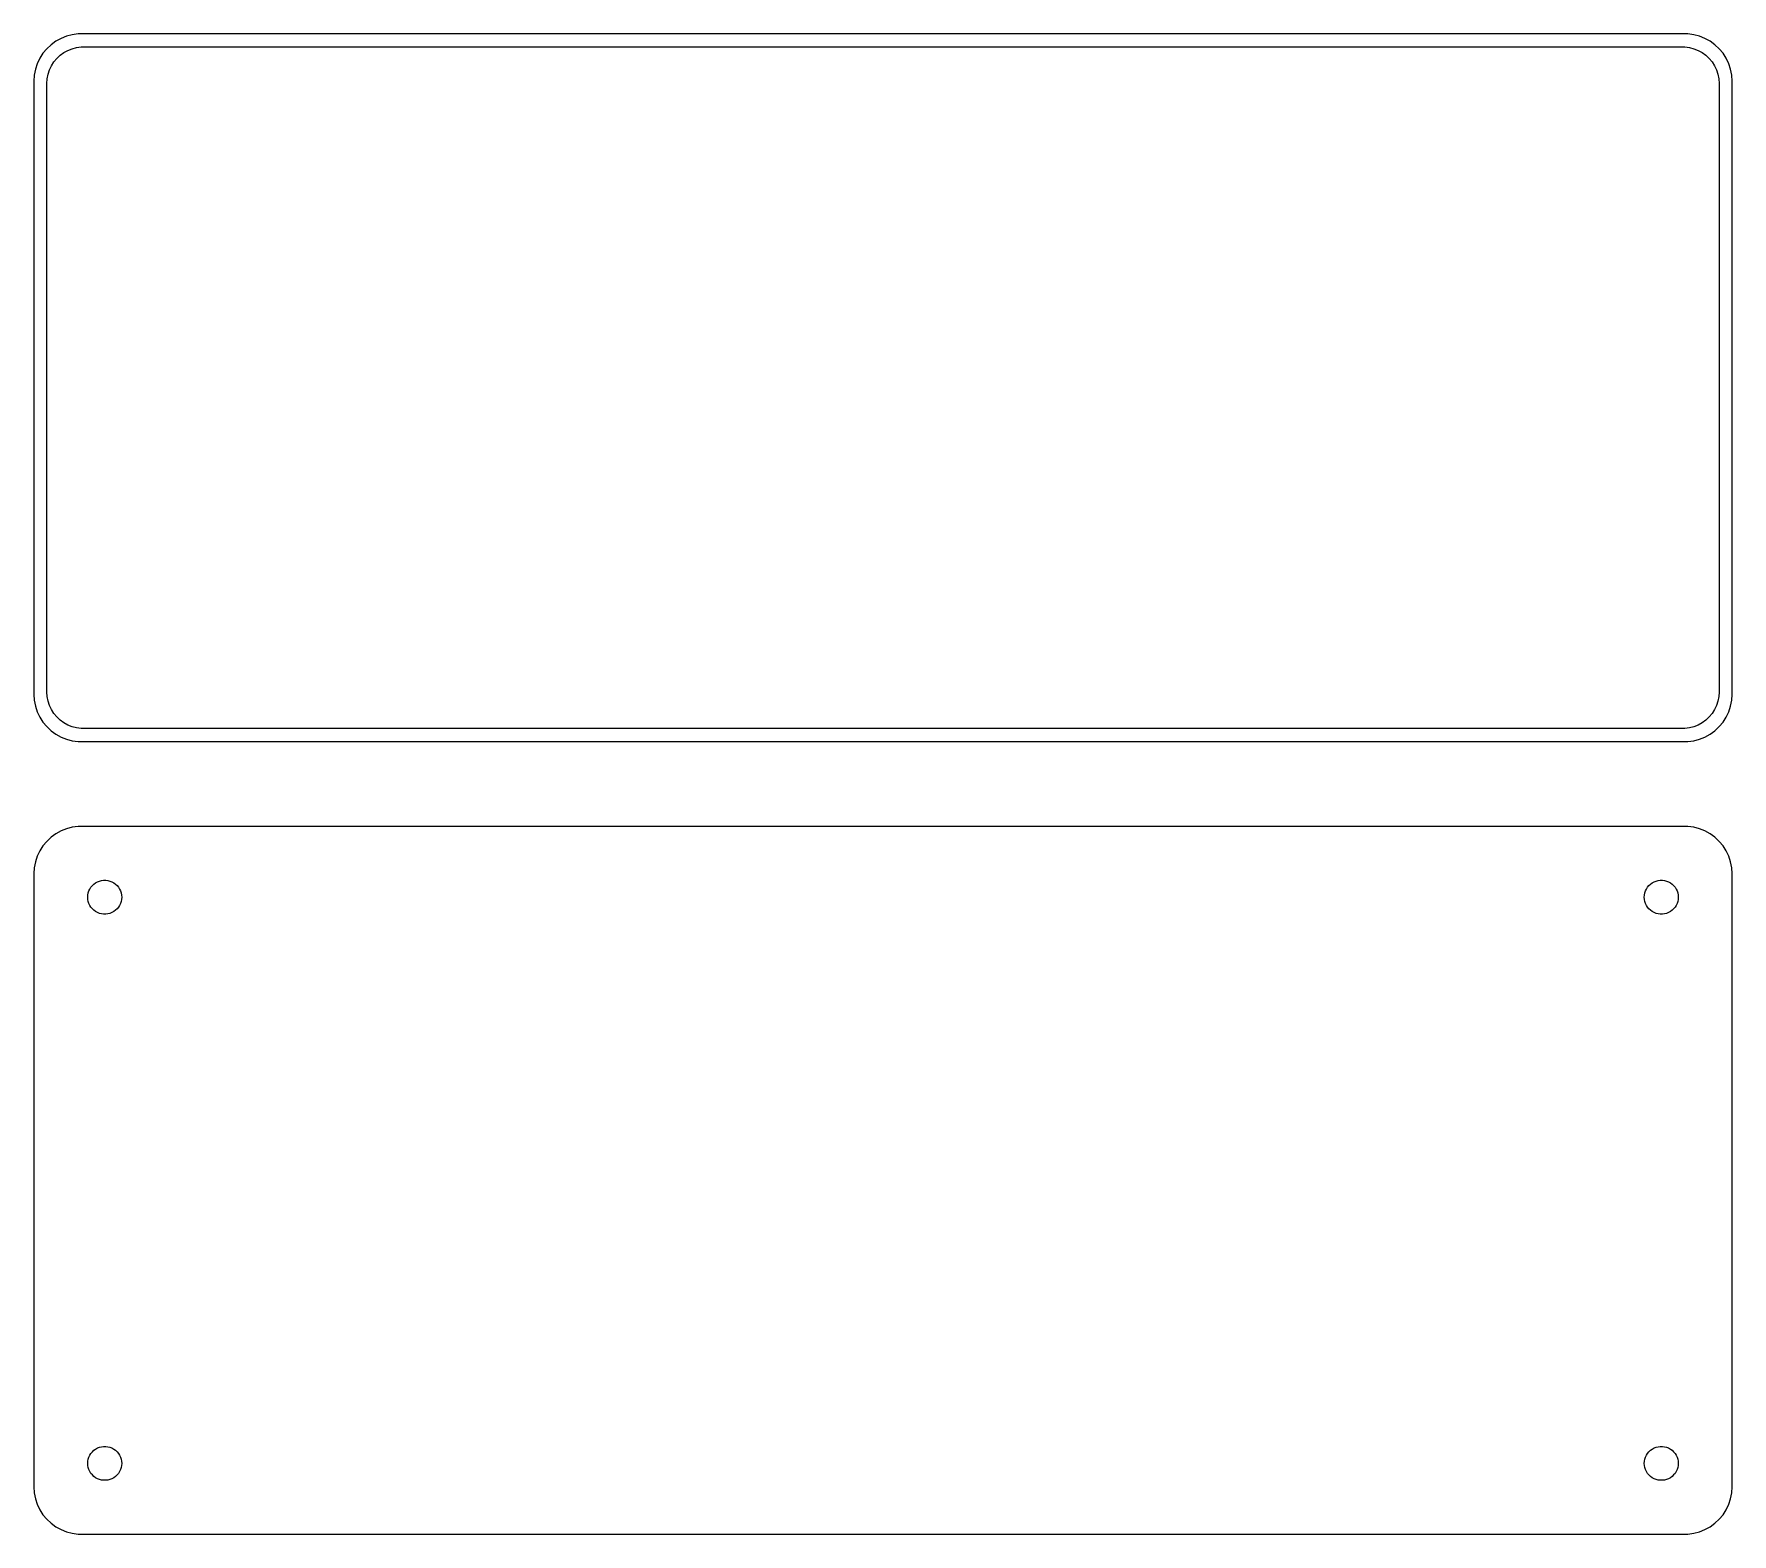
# Model space of a CAD drawing. Header units: metres. Extents: x -90 to 90, y 47 to 205.
import ezdxf

# ---------------------------------------------------------------- set-up
doc = ezdxf.new("R2010")
doc.units = ezdxf.units.M

msp = doc.modelspace()

# ---------------------------------------------------------------- linework, layer by layer
for p, q in [((-86.5451, 205.255), (-87.1289, 205.024)), ((-85.9369, 205.411), (-86.5451, 205.255)), ((-85.3139, 205.49), (-85.9369, 205.411)), ((85.3139, 205.49), (-85.3139, 205.49)), ((85.9369, 205.411), (85.3139, 205.49)), ((86.5451, 205.255), (85.9369, 205.411)), ((87.1289, 205.024), (86.5451, 205.255)), ((-89.0451, 203.439), (-89.3815, 202.909)), ((-88.6448, 203.923), (-89.0451, 203.439)), ((-88.1871, 204.353), (-88.6448, 203.923)), ((-87.6791, 204.722), (-88.1871, 204.353)), ((-87.1289, 205.024), (-87.6791, 204.722)), ((-87.2165, 203.231), (-86.8234, 203.517)), ((-86.8234, 203.517), (-86.3975, 203.751)), ((-86.3975, 203.751), (-85.9457, 203.93)), ((-85.9457, 203.93), (-85.4751, 204.051)), ((-85.4751, 204.051), (-84.993, 204.112)), ((-84.993, 204.112), (84.993, 204.112)), ((84.993, 204.112), (85.4751, 204.051)), ((85.4751, 204.051), (85.9457, 203.93)), ((85.9457, 203.93), (86.3975, 203.751)), ((86.3975, 203.751), (86.8234, 203.517)), ((86.8234, 203.517), (87.2165, 203.231)), ((87.6791, 204.722), (87.1289, 205.024)), ((88.1871, 204.353), (87.6791, 204.722)), ((88.6448, 203.923), (88.1871, 204.353)), ((89.0451, 203.439), (88.6448, 203.923)), ((89.3815, 202.909), (89.0451, 203.439)), ((-89.8429, 201.743), (-89.9606, 201.127)), ((-89.6489, 202.341), (-89.8429, 201.743)), ((-89.3815, 202.909), (-89.6489, 202.341)), ((-88.4979, 201.212), (-88.3477, 201.674)), ((-88.3477, 201.674), (-88.1408, 202.114)), ((-88.1408, 202.114), (-87.8805, 202.524)), ((-87.8805, 202.524), (-87.5707, 202.899)), ((-87.5707, 202.899), (-87.2165, 203.231)), ((87.2165, 203.231), (87.5707, 202.899)), ((87.5707, 202.899), (87.8805, 202.524)), ((87.8805, 202.524), (88.1408, 202.114)), ((88.1408, 202.114), (88.3477, 201.674)), ((88.3477, 201.674), (88.4979, 201.212)), ((89.6489, 202.341), (89.3815, 202.909)), ((89.8429, 201.743), (89.6489, 202.341)), ((89.9606, 201.127), (89.8429, 201.743)), ((-89.9606, 201.127), (-90, 200.5)), ((-90, 200.5), (-90, 135.5)), ((-88.6195, 200.25), (-88.589, 200.735)), ((-88.6195, 135.75), (-88.6195, 200.25)), ((-88.589, 200.735), (-88.4979, 201.212)), ((88.4979, 201.212), (88.589, 200.735)), ((88.589, 200.735), (88.6195, 200.25)), ((88.6195, 200.25), (88.6195, 135.75)), ((90, 200.5), (89.9606, 201.127)), ((90, 135.5), (90, 200.5)), ((-90, 135.5), (-89.9606, 134.873)), ((-88.589, 135.265), (-88.6195, 135.75)), ((-88.4979, 134.788), (-88.589, 135.265)), ((88.589, 135.265), (88.4979, 134.788)), ((88.6195, 135.75), (88.589, 135.265)), ((89.9606, 134.873), (90, 135.5)), ((-89.9606, 134.873), (-89.8429, 134.257)), ((-89.8429, 134.257), (-89.6489, 133.659)), ((-89.6489, 133.659), (-89.3815, 133.091)), ((-88.3477, 134.326), (-88.4979, 134.788)), ((-88.1408, 133.886), (-88.3477, 134.326)), ((-87.8805, 133.476), (-88.1408, 133.886)), ((-87.5707, 133.101), (-87.8805, 133.476)), ((87.8805, 133.476), (87.5707, 133.101)), ((88.1408, 133.886), (87.8805, 133.476)), ((88.3477, 134.326), (88.1408, 133.886)), ((88.4979, 134.788), (88.3477, 134.326)), ((89.3815, 133.091), (89.6489, 133.659)), ((89.6489, 133.659), (89.8429, 134.257)), ((89.8429, 134.257), (89.9606, 134.873)), ((-89.3815, 133.091), (-89.0451, 132.561)), ((-89.0451, 132.561), (-88.6448, 132.077)), ((-88.6448, 132.077), (-88.1871, 131.647)), ((-88.1871, 131.647), (-87.6791, 131.278)), ((-87.2165, 132.769), (-87.5707, 133.101)), ((-86.8234, 132.483), (-87.2165, 132.769)), ((-86.3975, 132.249), (-86.8234, 132.483)), ((-85.9457, 132.07), (-86.3975, 132.249)), ((-85.4751, 131.949), (-85.9457, 132.07)), ((-84.993, 131.888), (-85.4751, 131.949)), ((84.993, 131.888), (-84.993, 131.888)), ((85.4751, 131.949), (84.993, 131.888)), ((85.9457, 132.07), (85.4751, 131.949)), ((86.3975, 132.249), (85.9457, 132.07)), ((86.8234, 132.483), (86.3975, 132.249)), ((87.2165, 132.769), (86.8234, 132.483)), ((87.5707, 133.101), (87.2165, 132.769)), ((87.6791, 131.278), (88.1871, 131.647)), ((88.1871, 131.647), (88.6448, 132.077)), ((88.6448, 132.077), (89.0451, 132.561)), ((89.0451, 132.561), (89.3815, 133.091)), ((-87.6791, 131.278), (-87.1289, 130.976)), ((-87.1289, 130.976), (-86.5451, 130.745)), ((-86.5451, 130.745), (-85.9369, 130.589)), ((-85.9369, 130.589), (-85.3139, 130.51)), ((-85.3139, 130.51), (85.3139, 130.51)), ((85.3139, 130.51), (85.9369, 130.589)), ((85.9369, 130.589), (86.5451, 130.745)), ((86.5451, 130.745), (87.1289, 130.976)), ((87.1289, 130.976), (87.6791, 131.278)), ((-87.6791, 120.722), (-88.1871, 120.353)), ((-87.1289, 121.024), (-87.6791, 120.722)), ((-86.5451, 121.255), (-87.1289, 121.024)), ((-85.9369, 121.411), (-86.5451, 121.255)), ((-85.3139, 121.49), (-85.9369, 121.411)), ((85.3139, 121.49), (-85.3139, 121.49)), ((85.9369, 121.411), (85.3139, 121.49)), ((86.5451, 121.255), (85.9369, 121.411)), ((87.1289, 121.024), (86.5451, 121.255)), ((87.6791, 120.722), (87.1289, 121.024)), ((88.1871, 120.353), (87.6791, 120.722)), ((-89.3815, 118.909), (-89.6489, 118.341)), ((-89.0451, 119.439), (-89.3815, 118.909)), ((-88.6448, 119.923), (-89.0451, 119.439)), ((-88.1871, 120.353), (-88.6448, 119.923)), ((88.6448, 119.923), (88.1871, 120.353)), ((89.0451, 119.439), (88.6448, 119.923)), ((89.3815, 118.909), (89.0451, 119.439)), ((89.6489, 118.341), (89.3815, 118.909)), ((-89.9606, 117.127), (-90, 116.5)), ((-89.8429, 117.743), (-89.9606, 117.127)), ((-89.6489, 118.341), (-89.8429, 117.743)), ((89.8429, 117.743), (89.6489, 118.341)), ((89.9606, 117.127), (89.8429, 117.743)), ((90, 116.5), (89.9606, 117.127)), ((-90, 116.5), (-90, 51.5)), ((-83.9562, 115.058), (-83.8121, 115.232)), ((-83.8121, 115.232), (-83.6474, 115.387)), ((-83.6474, 115.387), (-83.4645, 115.52)), ((-83.4645, 115.52), (-83.2664, 115.629)), ((-83.2664, 115.629), (-83.0562, 115.712)), ((-83.0562, 115.712), (-82.8373, 115.768)), ((-82.8373, 115.768), (-82.613, 115.796)), ((-82.613, 115.796), (-82.387, 115.796)), ((-82.387, 115.796), (-82.1627, 115.768)), ((-82.1627, 115.768), (-81.9438, 115.712)), ((-81.9438, 115.712), (-81.7336, 115.629)), ((-81.7336, 115.629), (-81.5355, 115.52)), ((-81.5355, 115.52), (-81.3526, 115.387)), ((-81.3526, 115.387), (-81.1879, 115.232)), ((-81.1879, 115.232), (-81.0438, 115.058)), ((81.0438, 115.058), (81.1879, 115.232)), ((81.1879, 115.232), (81.3526, 115.387)), ((81.3526, 115.387), (81.5355, 115.52)), ((81.5355, 115.52), (81.7336, 115.629)), ((81.7336, 115.629), (81.9438, 115.712)), ((81.9438, 115.712), (82.1627, 115.768)), ((82.1627, 115.768), (82.387, 115.796)), ((82.387, 115.796), (82.613, 115.796)), ((82.613, 115.796), (82.8373, 115.768)), ((82.8373, 115.768), (83.0562, 115.712)), ((83.0562, 115.712), (83.2664, 115.629)), ((83.2664, 115.629), (83.4645, 115.52)), ((83.4645, 115.52), (83.6474, 115.387)), ((83.6474, 115.387), (83.8121, 115.232)), ((83.8121, 115.232), (83.9562, 115.058)), ((90, 51.5), (90, 116.5)), ((-84.3, 114), (-84.2858, 114.226)), ((-84.2858, 113.774), (-84.3, 114)), ((-84.2858, 114.226), (-84.2434, 114.448)), ((-84.2434, 113.552), (-84.2858, 113.774)), ((-84.2434, 114.448), (-84.1736, 114.663)), ((-84.1736, 113.337), (-84.2434, 113.552)), ((-84.1736, 114.663), (-84.0773, 114.867)), ((-84.0773, 114.867), (-83.9562, 115.058)), ((-81.0438, 115.058), (-80.9226, 114.867)), ((-80.9226, 114.867), (-80.8264, 114.663)), ((-80.8264, 114.663), (-80.7565, 114.448)), ((-80.7565, 113.552), (-80.8264, 113.337)), ((-80.7565, 114.448), (-80.7142, 114.226)), ((-80.7142, 113.774), (-80.7565, 113.552)), ((-80.7142, 114.226), (-80.7, 114)), ((-80.7, 114), (-80.7142, 113.774)), ((80.7, 114), (80.7142, 114.226)), ((80.7142, 113.774), (80.7, 114)), ((80.7142, 114.226), (80.7565, 114.448)), ((80.7565, 113.552), (80.7142, 113.774)), ((80.7565, 114.448), (80.8264, 114.663)), ((80.8264, 113.337), (80.7565, 113.552)), ((80.8264, 114.663), (80.9226, 114.867)), ((80.9226, 114.867), (81.0438, 115.058)), ((83.9562, 115.058), (84.0773, 114.867)), ((84.0773, 114.867), (84.1736, 114.663)), ((84.1736, 114.663), (84.2434, 114.448)), ((84.2434, 113.552), (84.1736, 113.337)), ((84.2434, 114.448), (84.2858, 114.226)), ((84.2858, 113.774), (84.2434, 113.552)), ((84.2858, 114.226), (84.3, 114)), ((84.3, 114), (84.2858, 113.774)), ((-84.0773, 113.133), (-84.1736, 113.337)), ((-83.9562, 112.942), (-84.0773, 113.133)), ((-83.8121, 112.768), (-83.9562, 112.942)), ((-83.6474, 112.613), (-83.8121, 112.768)), ((-83.4645, 112.48), (-83.6474, 112.613)), ((-83.2664, 112.371), (-83.4645, 112.48)), ((-83.0562, 112.288), (-83.2664, 112.371)), ((-82.8373, 112.232), (-83.0562, 112.288)), ((-82.613, 112.204), (-82.8373, 112.232)), ((-82.387, 112.204), (-82.613, 112.204)), ((-82.1627, 112.232), (-82.387, 112.204)), ((-81.9438, 112.288), (-82.1627, 112.232)), ((-81.7336, 112.371), (-81.9438, 112.288)), ((-81.5355, 112.48), (-81.7336, 112.371)), ((-81.3526, 112.613), (-81.5355, 112.48)), ((-81.1879, 112.768), (-81.3526, 112.613)), ((-81.0438, 112.942), (-81.1879, 112.768)), ((-80.9226, 113.133), (-81.0438, 112.942)), ((-80.8264, 113.337), (-80.9226, 113.133)), ((80.9226, 113.133), (80.8264, 113.337)), ((81.0438, 112.942), (80.9226, 113.133)), ((81.1879, 112.768), (81.0438, 112.942)), ((81.3526, 112.613), (81.1879, 112.768)), ((81.5355, 112.48), (81.3526, 112.613)), ((81.7336, 112.371), (81.5355, 112.48)), ((81.9438, 112.288), (81.7336, 112.371)), ((82.1627, 112.232), (81.9438, 112.288)), ((82.387, 112.204), (82.1627, 112.232)), ((82.613, 112.204), (82.387, 112.204)), ((82.8373, 112.232), (82.613, 112.204)), ((83.0562, 112.288), (82.8373, 112.232)), ((83.2664, 112.371), (83.0562, 112.288)), ((83.4645, 112.48), (83.2664, 112.371)), ((83.6474, 112.613), (83.4645, 112.48)), ((83.8121, 112.768), (83.6474, 112.613)), ((83.9562, 112.942), (83.8121, 112.768)), ((84.0773, 113.133), (83.9562, 112.942)), ((84.1736, 113.337), (84.0773, 113.133)), ((-84.3, 54), (-84.2858, 54.2256)), ((-84.2858, 53.7744), (-84.3, 54)), ((-84.2858, 54.2256), (-84.2434, 54.4476)), ((-84.2434, 54.4476), (-84.1736, 54.6626)), ((-84.1736, 54.6626), (-84.0773, 54.8672)), ((-84.0773, 54.8672), (-83.9562, 55.058)), ((-83.9562, 55.058), (-83.8121, 55.2322)), ((-83.8121, 55.2322), (-83.6474, 55.3869)), ((-83.6474, 55.3869), (-83.4645, 55.5198)), ((-83.4645, 55.5198), (-83.2664, 55.6287)), ((-83.2664, 55.6287), (-83.0562, 55.7119)), ((-83.0562, 55.7119), (-82.8373, 55.7681)), ((-82.8373, 55.7681), (-82.613, 55.7964)), ((-82.613, 55.7964), (-82.387, 55.7964)), ((-82.387, 55.7964), (-82.1627, 55.7681)), ((-82.1627, 55.7681), (-81.9438, 55.7119)), ((-81.9438, 55.7119), (-81.7336, 55.6287)), ((-81.7336, 55.6287), (-81.5355, 55.5198)), ((-81.5355, 55.5198), (-81.3526, 55.3869)), ((-81.3526, 55.3869), (-81.1879, 55.2322)), ((-81.1879, 55.2322), (-81.0438, 55.058)), ((-81.0438, 55.058), (-80.9226, 54.8672)), ((-80.9226, 54.8672), (-80.8264, 54.6626)), ((-80.8264, 54.6626), (-80.7565, 54.4476)), ((-80.7565, 54.4476), (-80.7142, 54.2256)), ((-80.7142, 54.2256), (-80.7, 54)), ((-80.7, 54), (-80.7142, 53.7744)), ((80.7, 54), (80.7142, 54.2256)), ((80.7142, 53.7744), (80.7, 54)), ((80.7142, 54.2256), (80.7565, 54.4476)), ((80.7565, 54.4476), (80.8264, 54.6626)), ((80.8264, 54.6626), (80.9226, 54.8672)), ((80.9226, 54.8672), (81.0438, 55.058)), ((81.0438, 55.058), (81.1879, 55.2322)), ((81.1879, 55.2322), (81.3526, 55.3869)), ((81.3526, 55.3869), (81.5355, 55.5198)), ((81.5355, 55.5198), (81.7336, 55.6287)), ((81.7336, 55.6287), (81.9438, 55.7119)), ((81.9438, 55.7119), (82.1627, 55.7681)), ((82.1627, 55.7681), (82.387, 55.7964)), ((82.387, 55.7964), (82.613, 55.7964)), ((82.613, 55.7964), (82.8373, 55.7681)), ((82.8373, 55.7681), (83.0562, 55.7119)), ((83.0562, 55.7119), (83.2664, 55.6287)), ((83.2664, 55.6287), (83.4645, 55.5198)), ((83.4645, 55.5198), (83.6474, 55.3869)), ((83.6474, 55.3869), (83.8121, 55.2322)), ((83.8121, 55.2322), (83.9562, 55.058)), ((83.9562, 55.058), (84.0773, 54.8672)), ((84.0773, 54.8672), (84.1736, 54.6626)), ((84.1736, 54.6626), (84.2434, 54.4476)), ((84.2434, 54.4476), (84.2858, 54.2256)), ((84.2858, 54.2256), (84.3, 54)), ((84.3, 54), (84.2858, 53.7744)), ((-84.2434, 53.5524), (-84.2858, 53.7744)), ((-84.1736, 53.3374), (-84.2434, 53.5524)), ((-84.0773, 53.1328), (-84.1736, 53.3374)), ((-83.9562, 52.942), (-84.0773, 53.1328)), ((-83.8121, 52.7678), (-83.9562, 52.942)), ((-83.6474, 52.6131), (-83.8121, 52.7678)), ((-83.4645, 52.4802), (-83.6474, 52.6131)), ((-83.2664, 52.3713), (-83.4645, 52.4802)), ((-83.0562, 52.2881), (-83.2664, 52.3713)), ((-82.8373, 52.2319), (-83.0562, 52.2881)), ((-82.613, 52.2036), (-82.8373, 52.2319)), ((-82.387, 52.2036), (-82.613, 52.2036)), ((-82.1627, 52.2319), (-82.387, 52.2036)), ((-81.9438, 52.2881), (-82.1627, 52.2319)), ((-81.7336, 52.3713), (-81.9438, 52.2881)), ((-81.5355, 52.4802), (-81.7336, 52.3713)), ((-81.3526, 52.6131), (-81.5355, 52.4802)), ((-81.1879, 52.7678), (-81.3526, 52.6131)), ((-81.0438, 52.942), (-81.1879, 52.7678)), ((-80.9226, 53.1328), (-81.0438, 52.942)), ((-80.8264, 53.3374), (-80.9226, 53.1328)), ((-80.7565, 53.5524), (-80.8264, 53.3374)), ((-80.7142, 53.7744), (-80.7565, 53.5524)), ((80.7565, 53.5524), (80.7142, 53.7744)), ((80.8264, 53.3374), (80.7565, 53.5524)), ((80.9226, 53.1328), (80.8264, 53.3374)), ((81.0438, 52.942), (80.9226, 53.1328)), ((81.1879, 52.7678), (81.0438, 52.942)), ((81.3526, 52.6131), (81.1879, 52.7678)), ((81.5355, 52.4802), (81.3526, 52.6131)), ((81.7336, 52.3713), (81.5355, 52.4802)), ((81.9438, 52.2881), (81.7336, 52.3713)), ((82.1627, 52.2319), (81.9438, 52.2881)), ((82.387, 52.2036), (82.1627, 52.2319)), ((82.613, 52.2036), (82.387, 52.2036)), ((82.8373, 52.2319), (82.613, 52.2036)), ((83.0562, 52.2881), (82.8373, 52.2319)), ((83.2664, 52.3713), (83.0562, 52.2881)), ((83.4645, 52.4802), (83.2664, 52.3713)), ((83.6474, 52.6131), (83.4645, 52.4802)), ((83.8121, 52.7678), (83.6474, 52.6131)), ((83.9562, 52.942), (83.8121, 52.7678)), ((84.0773, 53.1328), (83.9562, 52.942)), ((84.1736, 53.3374), (84.0773, 53.1328)), ((84.2434, 53.5524), (84.1736, 53.3374)), ((84.2858, 53.7744), (84.2434, 53.5524)), ((-90, 51.5), (-89.9606, 50.8733)), ((-89.9606, 50.8733), (-89.8429, 50.2566)), ((89.8429, 50.2566), (89.9606, 50.8733)), ((89.9606, 50.8733), (90, 51.5)), ((-89.8429, 50.2566), (-89.6489, 49.6594)), ((-89.6489, 49.6594), (-89.3815, 49.0912)), ((-89.3815, 49.0912), (-89.0451, 48.5611)), ((89.0451, 48.5611), (89.3815, 49.0912)), ((89.3815, 49.0912), (89.6489, 49.6594)), ((89.6489, 49.6594), (89.8429, 50.2566)), ((-89.0451, 48.5611), (-88.6448, 48.0773)), ((-88.6448, 48.0773), (-88.1871, 47.6474)), ((-88.1871, 47.6474), (-87.6791, 47.2784)), ((-87.6791, 47.2784), (-87.1289, 46.9759)), ((-87.1289, 46.9759), (-86.5451, 46.7447)), ((86.5451, 46.7447), (87.1289, 46.9759)), ((87.1289, 46.9759), (87.6791, 47.2784)), ((87.6791, 47.2784), (88.1871, 47.6474)), ((88.1871, 47.6474), (88.6448, 48.0773)), ((88.6448, 48.0773), (89.0451, 48.5611)), ((-86.5451, 46.7447), (-85.9369, 46.5886)), ((-85.9369, 46.5886), (-85.3139, 46.5099)), ((-85.3139, 46.5099), (85.3139, 46.5099)), ((85.3139, 46.5099), (85.9369, 46.5886)), ((85.9369, 46.5886), (86.5451, 46.7447))]:
    msp.add_line(p, q)

doc.saveas('drawing.dxf')
